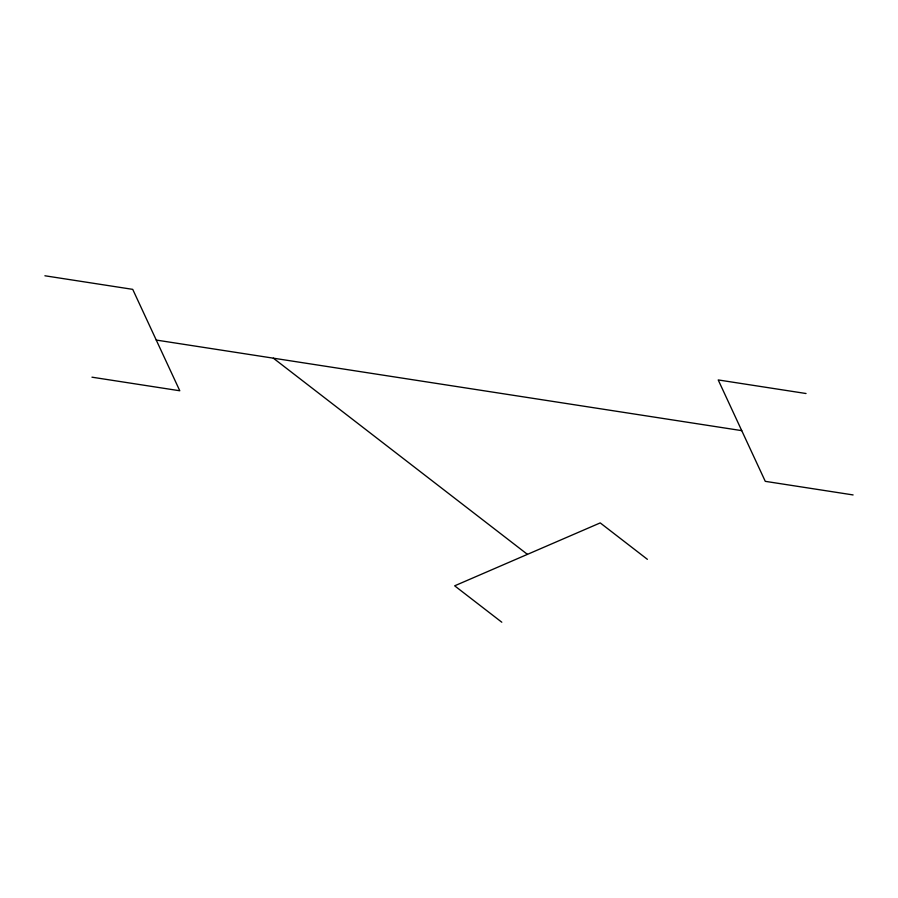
<?xml version="1.0" encoding="UTF-8"?>
<svg xmlns="http://www.w3.org/2000/svg" width="898" height="898" viewBox="0 0 898 898"><rect width="100%" height="100%" fill="white"/><g stroke="black" fill="none" stroke-linecap="round" stroke-linejoin="round"><path stroke-width="1.35" d="M44.9 275.776L132.724 289.358L179.791 390.765L91.966 377.182M806.034 393.515L718.209 379.933L765.276 481.339L853.1 494.933M156.252 340.061L741.748 430.636M647.379 559.319L600.223 522.905L454.657 585.822L501.802 622.224M273.351 358.179L527.44 554.369"/></g></svg>
